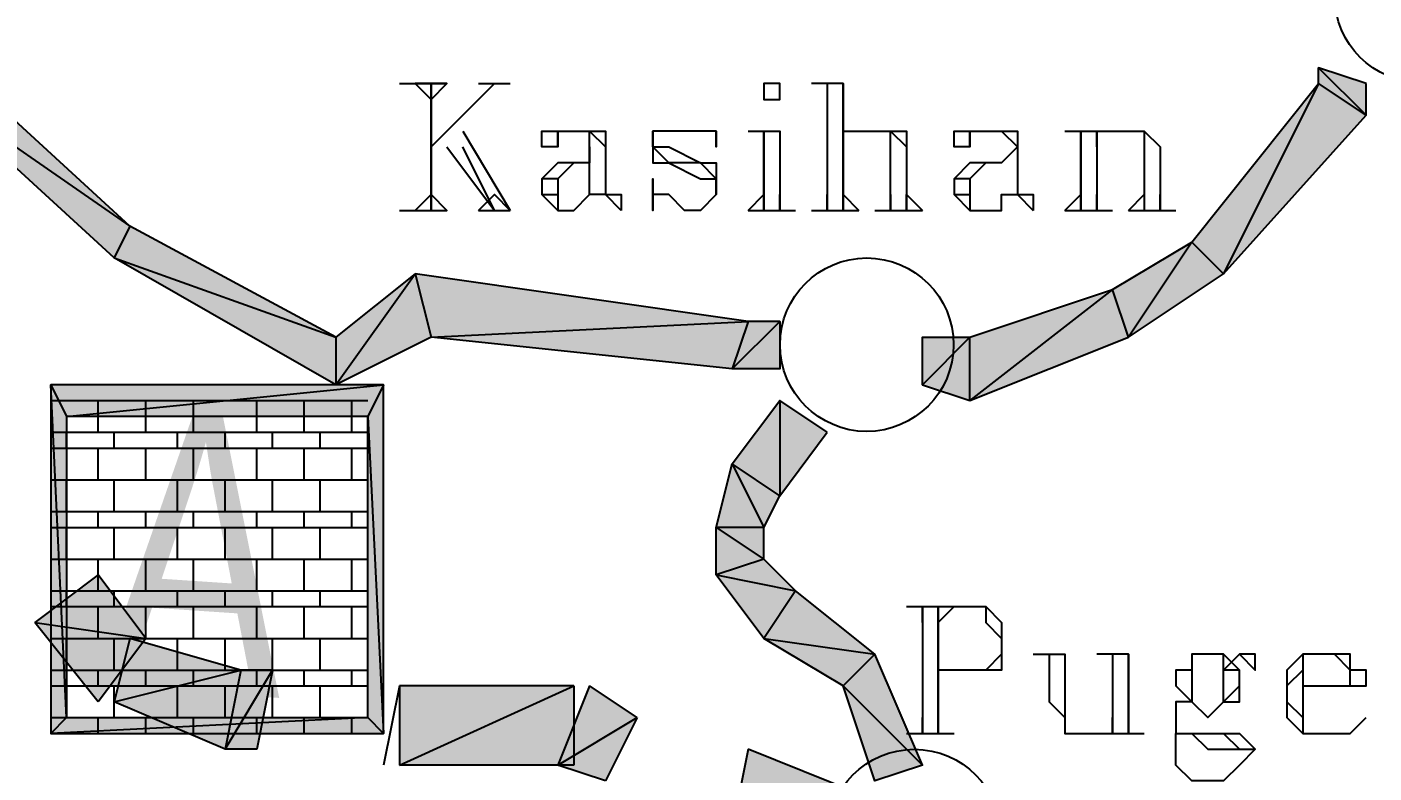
# Model space of a CAD drawing. Header units: millimetres. Extents: x 658 to 813, y 806 to 883.
# Drawn here: x 787.6802 to 787.9386, y 862.6958 to 862.8389 of the extents above; entities that cross this region are included whole.
import ezdxf

# ---------------------------------------------------------------- set-up
doc = ezdxf.new("R2010")
doc.units = ezdxf.units.MM
doc.header["$LTSCALE"] = 0.1
doc.linetypes.add('atContinuous2', pattern=[0])
for name, color, linetype in [('KLEKTOR2', 7, 'Continuous'), ('RENC-JL-SN', 7, 'Continuous'), ('SYMBOL', 7, 'Continuous'), ('TEXT', 8, 'Continuous'), ('WISATA NASIONAL', 7, 'Continuous'), ('zat_Mask_solid', 7, 'Continuous')]:
    doc.layers.add(name, color=color, linetype=linetype)
doc.styles.add('Style2', font='arial.ttf', dxfattribs={"height": 0.2})

msp = doc.modelspace()

# ---------------------------------------------------------------- hatches: boundary and pattern name
at = {"layer": 'KLEKTOR2'}
for points in [[(787.66343, 862.8341), (787.66039, 862.82802), (787.69991, 862.80066)], [(787.66039, 862.82802), (787.69991, 862.80066), (787.69687, 862.79458)], [(787.69991, 862.80066), (787.69687, 862.79458), (787.73943, 862.77938)], [(787.69687, 862.79458), (787.73943, 862.77938), (787.73943, 862.77026)], [(787.82455, 862.76722), (787.82455, 862.74898), (787.81543, 862.75506)], [(787.83367, 862.76114), (787.82455, 862.76722), (787.82455, 862.74898)], [(787.81543, 862.75506), (787.82151, 862.7429), (787.81239, 862.7429)], [(787.82455, 862.74898), (787.81543, 862.75506), (787.82151, 862.7429)]]:
    msp.add_hatch(color=7, dxfattribs=at).paths.add_polyline_path(points)
h = msp.add_hatch(color=7, dxfattribs=at)
h.paths.add_polyline_path([(787.93704, 862.82802), (787.92792, 862.83106), (787.93704, 862.82194)], flags=17)
h.paths.add_polyline_path([(787.92792, 862.83106), (787.93704, 862.82194), (787.92792, 862.82802)], flags=17)
h = msp.add_hatch(color=7, dxfattribs=at)
h.paths.add_polyline_path([(787.73943, 862.77938), (787.73943, 862.77026), (787.75463, 862.79154)], flags=17)
h.paths.add_polyline_path([(787.73943, 862.77026), (787.75463, 862.79154), (787.75767, 862.77938)])
h = msp.add_hatch(color=7, dxfattribs=at)
h.paths.add_polyline_path([(787.89144, 862.77938), (787.8884, 862.7885), (787.86103, 862.76722)])
h.paths.add_polyline_path([(787.8884, 862.7885), (787.86103, 862.76722), (787.86103, 862.77938)], flags=17)
h = msp.add_hatch(color=7, dxfattribs=at)
h.paths.add_polyline_path([(787.81847, 862.78242), (787.81543, 862.7733), (787.82455, 862.78242)], flags=16)
h.paths.add_polyline_path([(787.81543, 862.7733), (787.82455, 862.78242), (787.82455, 862.7733)])
h = msp.add_hatch(color=7, dxfattribs=at)
h.paths.add_polyline_path([(787.86103, 862.76722), (787.86103, 862.77938), (787.85191, 862.77026)])
h.paths.add_polyline_path([(787.86103, 862.77938), (787.85191, 862.77026), (787.85191, 862.77938)], flags=17)
h = msp.add_hatch(color=7, dxfattribs=at)
h.paths.add_polyline_path([(787.82151, 862.7429), (787.81239, 862.7429), (787.82151, 862.73682)], flags=17)
h.paths.add_polyline_path([(787.81239, 862.7429), (787.82151, 862.73682), (787.81239, 862.73378)])
at = {"layer": 'RENC-JL-SN'}
h = msp.add_hatch(color=7, dxfattribs=at)
h.paths.add_polyline_path([(787.69383, 862.73378), (787.68167, 862.72466), (787.70295, 862.72162)])
h.paths.add_polyline_path([(787.68167, 862.72466), (787.70295, 862.72162), (787.69383, 862.70946)])
for points in [[(787.69991, 862.72162), (787.69687, 862.70946), (787.72119, 862.71554)], [(787.69687, 862.70946), (787.72119, 862.71554), (787.71815, 862.70034)]]:
    msp.add_hatch(color=7, dxfattribs=at).paths.add_polyline_path(points)
h = msp.add_hatch(color=7, dxfattribs=at)
h.paths.add_polyline_path([(787.72119, 862.71554), (787.71815, 862.70034), (787.72727, 862.71554)], flags=16)
h.paths.add_polyline_path([(787.71815, 862.70034), (787.72727, 862.71554), (787.72423, 862.70034)])
h = msp.add_hatch(color=7, dxfattribs=at)
h.paths.add_polyline_path([(787.75159, 862.7125), (787.75159, 862.6973), (787.78503, 862.7125)], flags=16)
h.paths.add_polyline_path([(787.75159, 862.6973), (787.78503, 862.7125), (787.78503, 862.6973)])
h = msp.add_hatch(color=7, dxfattribs=at)
h.paths.add_polyline_path([(787.78807, 862.7125), (787.78199, 862.6973), (787.79719, 862.70642)])
h.paths.add_polyline_path([(787.78199, 862.6973), (787.79719, 862.70642), (787.79111, 862.69426)])
h = msp.add_hatch(color=7, dxfattribs=at)
h.paths.add_polyline_path([(787.81847, 862.70034), (787.81543, 862.68514), (787.84887, 862.68818)])
h.paths.add_polyline_path([(787.81543, 862.68514), (787.84887, 862.68818), (787.84583, 862.67602)])
at = {"layer": 'TEXT'}
h = msp.add_hatch(color=7, dxfattribs=at)
h.paths.add_polyline_path([(787.68471, 862.77026), (787.68775, 862.76418), (787.74855, 862.77026)])
h.paths.add_polyline_path([(787.68775, 862.76418), (787.74855, 862.77026), (787.74551, 862.76418)], flags=17)
h = msp.add_hatch(color=7, dxfattribs=at)
h.paths.add_polyline_path([(787.68471, 862.70338), (787.68775, 862.70642), (787.68471, 862.77026)])
h.paths.add_polyline_path([(787.68775, 862.70642), (787.68471, 862.77026), (787.68775, 862.76418)], flags=17)
h = msp.add_hatch(color=7, dxfattribs=at)
h.paths.add_polyline_path([(787.74855, 862.77026), (787.74551, 862.76418), (787.74855, 862.70338)])
h.paths.add_polyline_path([(787.74551, 862.76418), (787.74855, 862.70338), (787.74551, 862.70642)], flags=17)
h = msp.add_hatch(color=7, dxfattribs=at)
h.paths.add_polyline_path([(787.74855, 862.70338), (787.74551, 862.70642), (787.68471, 862.70338)])
h.paths.add_polyline_path([(787.74551, 862.70642), (787.68471, 862.70338), (787.68775, 862.70642)], flags=17)
at = {"layer": 'zat_Mask_solid'}
for points in [[(787.92792, 862.82802), (787.90968, 862.79154), (787.9036, 862.79762)], [(787.93704, 862.82194), (787.92792, 862.82802), (787.90968, 862.79154)], [(787.9036, 862.79762), (787.89144, 862.77938), (787.8884, 862.7885)], [(787.90968, 862.79154), (787.9036, 862.79762), (787.89144, 862.77938)], [(787.75463, 862.79154), (787.75767, 862.77938), (787.81847, 862.78242)], [(787.75767, 862.77938), (787.81847, 862.78242), (787.81543, 862.7733)], [(787.82151, 862.73682), (787.81239, 862.73378), (787.82759, 862.73074)], [(787.81239, 862.73378), (787.82759, 862.73074), (787.82151, 862.72162)], [(787.82759, 862.73074), (787.82151, 862.72162), (787.84279, 862.71858)], [(787.82151, 862.72162), (787.84279, 862.71858), (787.83671, 862.7125)], [(787.84279, 862.71858), (787.83671, 862.7125), (787.85191, 862.6973)], [(787.83671, 862.7125), (787.85191, 862.6973), (787.84279, 862.69426)]]:
    msp.add_hatch(color=7, dxfattribs=at).paths.add_polyline_path(points)

# ---------------------------------------------------------------- linework, layer by layer
at = {"layer": 'KLEKTOR2', "color": 7}
for points in [[(787.66343, 862.8341), (787.66039, 862.82802), (787.69991, 862.80066), (787.66343, 862.8341)], [(787.93704, 862.82802), (787.92792, 862.83106)], [(787.93704, 862.82802), (787.92792, 862.83106), (787.93704, 862.82194), (787.93704, 862.82802)], [(787.92792, 862.83106), (787.93704, 862.82194), (787.92792, 862.82802), (787.92792, 862.83106)], [(787.66039, 862.82802), (787.69991, 862.80066), (787.69687, 862.79458), (787.66039, 862.82802)], [(787.92792, 862.82802), (787.90968, 862.79154), (787.9036, 862.79762), (787.92792, 862.82802)], [(787.93704, 862.82194), (787.92792, 862.82802), (787.90968, 862.79154), (787.93704, 862.82194)], [(787.69991, 862.80066), (787.69687, 862.79458), (787.73943, 862.77938), (787.69991, 862.80066)], [(787.9036, 862.79762), (787.89144, 862.77938), (787.8884, 862.7885), (787.9036, 862.79762)], [(787.90968, 862.79154), (787.9036, 862.79762), (787.89144, 862.77938), (787.90968, 862.79154)], [(787.69687, 862.79458), (787.73943, 862.77938), (787.73943, 862.77026), (787.69687, 862.79458)], [(787.73943, 862.77938), (787.73943, 862.77026), (787.75463, 862.79154), (787.73943, 862.77938)], [(787.73943, 862.77026), (787.75463, 862.79154), (787.75767, 862.77938), (787.73943, 862.77026)], [(787.75463, 862.79154), (787.75767, 862.77938), (787.81847, 862.78242), (787.75463, 862.79154)], [(787.89144, 862.77938), (787.8884, 862.7885), (787.86103, 862.76722), (787.89144, 862.77938)], [(787.8884, 862.7885), (787.86103, 862.76722), (787.86103, 862.77938), (787.8884, 862.7885)], [(787.75767, 862.77938), (787.81847, 862.78242), (787.81543, 862.7733), (787.75767, 862.77938)], [(787.81847, 862.78242), (787.81543, 862.7733), (787.82455, 862.78242), (787.81847, 862.78242)], [(787.81543, 862.7733), (787.82455, 862.78242), (787.82455, 862.7733), (787.81543, 862.7733)], [(787.86103, 862.76722), (787.86103, 862.77938), (787.85191, 862.77026), (787.86103, 862.76722)], [(787.86103, 862.77938), (787.85191, 862.77026), (787.85191, 862.77938), (787.86103, 862.77938)], [(787.82455, 862.76722), (787.82455, 862.74898), (787.81543, 862.75506), (787.82455, 862.76722)], [(787.83367, 862.76114), (787.82455, 862.76722), (787.82455, 862.74898), (787.83367, 862.76114)], [(787.81543, 862.75506), (787.82151, 862.7429), (787.81239, 862.7429), (787.81543, 862.75506)], [(787.82455, 862.74898), (787.81543, 862.75506), (787.82151, 862.7429), (787.82455, 862.74898)], [(787.82151, 862.7429), (787.81239, 862.7429), (787.82151, 862.73682), (787.82151, 862.7429)], [(787.81239, 862.7429), (787.82151, 862.73682), (787.81239, 862.73378), (787.81239, 862.7429)], [(787.82151, 862.73682), (787.81239, 862.73378), (787.82759, 862.73074), (787.82151, 862.73682)], [(787.81239, 862.73378), (787.82759, 862.73074), (787.82151, 862.72162), (787.81239, 862.73378)], [(787.82759, 862.73074), (787.82151, 862.72162), (787.84279, 862.71858), (787.82759, 862.73074)], [(787.82151, 862.72162), (787.84279, 862.71858), (787.83671, 862.7125), (787.82151, 862.72162)], [(787.84279, 862.71858), (787.83671, 862.7125), (787.85191, 862.6973), (787.84279, 862.71858)], [(787.83671, 862.7125), (787.85191, 862.6973), (787.84279, 862.69426), (787.83671, 862.7125)]]:
    msp.add_lwpolyline(points, dxfattribs=at)
at = {"layer": 'RENC-JL-SN', "color": 7, "linetype": 'atContinuous2'}
for p, q in [((787.69383, 862.73378), (787.68167, 862.72466)), ((787.70295, 862.72162), (787.69383, 862.73378)), ((787.68167, 862.72466), (787.70295, 862.72162)), ((787.68167, 862.72466), (787.70295, 862.72162)), ((787.69383, 862.70946), (787.68167, 862.72466)), ((787.70295, 862.72162), (787.69383, 862.70946)), ((787.75159, 862.7125), (787.75159, 862.6973)), ((787.75159, 862.6973), (787.78503, 862.7125)), ((787.78503, 862.7125), (787.75159, 862.7125)), ((787.75159, 862.6973), (787.78503, 862.7125)), ((787.78807, 862.7125), (787.78199, 862.6973)), ((787.78503, 862.7125), (787.78503, 862.6973)), ((787.79719, 862.70642), (787.78807, 862.7125)), ((787.78199, 862.6973), (787.79719, 862.70642)), ((787.78199, 862.6973), (787.79719, 862.70642)), ((787.79719, 862.70642), (787.79111, 862.69426)), ((787.81847, 862.70034), (787.81543, 862.68514)), ((787.84887, 862.68818), (787.81847, 862.70034)), ((787.78503, 862.6973), (787.75159, 862.6973)), ((787.79111, 862.69426), (787.78199, 862.6973))]:
    msp.add_line(p, q, dxfattribs=at)
at = {"layer": 'RENC-JL-SN', "color": 7}
for points in [[(787.69991, 862.72162), (787.69687, 862.70946), (787.72119, 862.71554), (787.69991, 862.72162)], [(787.69687, 862.70946), (787.72119, 862.71554), (787.71815, 862.70034), (787.69687, 862.70946)], [(787.72119, 862.71554), (787.71815, 862.70034), (787.72727, 862.71554), (787.72119, 862.71554)], [(787.71815, 862.70034), (787.72727, 862.71554), (787.72423, 862.70034), (787.71815, 862.70034)], [(787.75159, 862.7125), (787.74855, 862.6973)]]:
    msp.add_lwpolyline(points, dxfattribs=at)
at = {"layer": 'SYMBOL', "color": 7, "linetype": 'atContinuous2'}
for centre in [(787.94765, 862.84482), (787.84125, 862.77794), (787.85037, 862.6837)]:
    msp.add_circle(centre, 0.01664, dxfattribs=at)
at = {"layer": 'TEXT', "color": 7}
for points in [[(787.75159, 862.82802), (787.76071, 862.82802)], [(787.75767, 862.82802), (787.75463, 862.82802), (787.75767, 862.82498), (787.76071, 862.82802), (787.75767, 862.82802)], [(787.75767, 862.82802), (787.75767, 862.8037), (787.75767, 862.82802), (787.75767, 862.80674)], [(787.76983, 862.82802), (787.75767, 862.81586)], [(787.76679, 862.82802), (787.77287, 862.82802)], [(787.76983, 862.82802), (787.77287, 862.82802)], [(787.82455, 862.82802), (787.82151, 862.82802), (787.82151, 862.82498), (787.82455, 862.82498), (787.82455, 862.82802), (787.82151, 862.82802), (787.82151, 862.82498)], [(787.83671, 862.80674), (787.83671, 862.82802), (787.83063, 862.82802)], [(787.83367, 862.82802), (787.83367, 862.8037)], [(787.83367, 862.82802), (787.83367, 862.82498)], [(787.83671, 862.82802), (787.83671, 862.8037)], [(787.76375, 862.8189), (787.77287, 862.8037)], [(787.78199, 862.81586), (787.78199, 862.8189), (787.78199, 862.81586), (787.77895, 862.81586), (787.77895, 862.8189), (787.78199, 862.8189), (787.78807, 862.8189), (787.79111, 862.8189), (787.79111, 862.81586), (787.79111, 862.80674), (787.79415, 862.80674), (787.79415, 862.8037)], [(787.79415, 862.8037), (787.79111, 862.80674), (787.78807, 862.80674), (787.78807, 862.81586), (787.78807, 862.8189), (787.79111, 862.81586), (787.79111, 862.80674)], [(787.81239, 862.8189), (787.81239, 862.81586), (787.81239, 862.8189), (787.80935, 862.8189), (787.80327, 862.8189), (787.80023, 862.8189), (787.80023, 862.81586), (787.80023, 862.81282), (787.80327, 862.81282), (787.80935, 862.80978), (787.81239, 862.80978), (787.81239, 862.80674), (787.81239, 862.80978), (787.80935, 862.81282), (787.80327, 862.81282), (787.80023, 862.81586), (787.80023, 862.8189), (787.80023, 862.81586), (787.80327, 862.81586), (787.80935, 862.81282), (787.81239, 862.81282), (787.81239, 862.80978), (787.81239, 862.80674), (787.80935, 862.8037), (787.80631, 862.8037), (787.80327, 862.80674), (787.80023, 862.80674), (787.80023, 862.80978), (787.80023, 862.8037), (787.80023, 862.80674)], [(787.81847, 862.8189), (787.82455, 862.8189), (787.82455, 862.8037)], [(787.81847, 862.8189), (787.82151, 862.8189)], [(787.82151, 862.8037), (787.82151, 862.8189), (787.82151, 862.80674)], [(787.83671, 862.81586), (787.83671, 862.8189), (787.83975, 862.8189), (787.84279, 862.8189), (787.84583, 862.8189), (787.84887, 862.8189), (787.84887, 862.81586), (787.84887, 862.8037)], [(787.84583, 862.8037), (787.84583, 862.81586), (787.84583, 862.8189), (787.84887, 862.81586), (787.84887, 862.80674)], [(787.86103, 862.81586), (787.86103, 862.8189), (787.86103, 862.81586), (787.85799, 862.81586), (787.85799, 862.8189), (787.86103, 862.8189), (787.86711, 862.8189), (787.87015, 862.8189), (787.87015, 862.81586), (787.87015, 862.80674), (787.87319, 862.80674), (787.87319, 862.8037)], [(787.86711, 862.8189), (787.87015, 862.81586), (787.87015, 862.80674), (787.87319, 862.8037)], [(787.87015, 862.8189), (787.87015, 862.81586), (787.87015, 862.80674)], [(787.87927, 862.8189), (787.88536, 862.8189), (787.88536, 862.8037)], [(787.87927, 862.8189), (787.88232, 862.8189)], [(787.88232, 862.8037), (787.88232, 862.8189), (787.88232, 862.80674)], [(787.88536, 862.81586), (787.88536, 862.8189), (787.8884, 862.8189), (787.89144, 862.8189), (787.89448, 862.8189), (787.89752, 862.81586), (787.89752, 862.8037)], [(787.89144, 862.8189), (787.89448, 862.8189), (787.89448, 862.81586), (787.89448, 862.8037)], [(787.89448, 862.8189), (787.89448, 862.81586), (787.89448, 862.80674)], [(787.76071, 862.81586), (787.76983, 862.8037), (787.76375, 862.81586)], [(787.78807, 862.81586), (787.78807, 862.81282), (787.78199, 862.81282), (787.77895, 862.80978), (787.77895, 862.80674), (787.78199, 862.8037), (787.78503, 862.8037), (787.78807, 862.80674)], [(787.87015, 862.81586), (787.86711, 862.81282), (787.86103, 862.81282), (787.85799, 862.80978), (787.85799, 862.80674), (787.86103, 862.8037), (787.86711, 862.8037), (787.86711, 862.80674), (787.87015, 862.80674)], [(787.78807, 862.81282), (787.78503, 862.81282), (787.78199, 862.80978), (787.78199, 862.80674), (787.78199, 862.8037)], [(787.86711, 862.81282), (787.86407, 862.81282), (787.86103, 862.80978), (787.86103, 862.80674), (787.86103, 862.8037)], [(787.78199, 862.80978), (787.77895, 862.80978), (787.77895, 862.80674), (787.78199, 862.80674)], [(787.86103, 862.80978), (787.85799, 862.80978), (787.85799, 862.80674), (787.86103, 862.80674)], [(787.75767, 862.80674), (787.75463, 862.8037), (787.75767, 862.80674), (787.76071, 862.8037), (787.75767, 862.80674)], [(787.76679, 862.8037), (787.76983, 862.80674), (787.77287, 862.8037)], [(787.81847, 862.8037), (787.82151, 862.80674), (787.82151, 862.8037)], [(787.82455, 862.80674), (787.82455, 862.8037), (787.82455, 862.80674)], [(787.83367, 862.80674), (787.83367, 862.8037), (787.83367, 862.80674)], [(787.83671, 862.8037), (787.83671, 862.80674), (787.83975, 862.8037)], [(787.84583, 862.80674), (787.84583, 862.8037), (787.84583, 862.80674)], [(787.84887, 862.8037), (787.84887, 862.80674), (787.85191, 862.8037)], [(787.87927, 862.8037), (787.88232, 862.80674), (787.88232, 862.8037)], [(787.88536, 862.80674), (787.88536, 862.8037), (787.88536, 862.80674)], [(787.89144, 862.8037), (787.89448, 862.80674), (787.89448, 862.8037)], [(787.89752, 862.80674), (787.89752, 862.8037), (787.89752, 862.80674)], [(787.75159, 862.8037), (787.76071, 862.8037)], [(787.76679, 862.8037), (787.77287, 862.8037)], [(787.81847, 862.8037), (787.82759, 862.8037)], [(787.83063, 862.8037), (787.83975, 862.8037)], [(787.84279, 862.8037), (787.85191, 862.8037)], [(787.87927, 862.8037), (787.8884, 862.8037)], [(787.89144, 862.8037), (787.90056, 862.8037)], [(787.68471, 862.77026), (787.68775, 862.76418), (787.74855, 862.77026), (787.68471, 862.77026)], [(787.68471, 862.70338), (787.68775, 862.70642), (787.68471, 862.77026), (787.68471, 862.70338)], [(787.68775, 862.70642), (787.68471, 862.77026), (787.68775, 862.76418), (787.68775, 862.70642)], [(787.68775, 862.76418), (787.74855, 862.77026), (787.74551, 862.76418), (787.68775, 862.76418)], [(787.74855, 862.77026), (787.74551, 862.76418), (787.74855, 862.70338), (787.74855, 862.77026)], [(787.74551, 862.76418), (787.74855, 862.70338), (787.74551, 862.70642), (787.74551, 862.76418)], [(787.84887, 862.7277), (787.86407, 862.7277), (787.86711, 862.72466), (787.86711, 862.72162), (787.86711, 862.71858), (787.86711, 862.71554), (787.86407, 862.71554), (787.85495, 862.71554)], [(787.85191, 862.7277), (787.85191, 862.70338)], [(787.85191, 862.7277), (787.85191, 862.72466), (787.85191, 862.7277)], [(787.85495, 862.72466), (787.85495, 862.70338), (787.85495, 862.7277)], [(787.85495, 862.7277), (787.85495, 862.72466), (787.85799, 862.7277)], [(787.86407, 862.7277), (787.86407, 862.72466), (787.86711, 862.72162), (787.86711, 862.71858), (787.86407, 862.71554)], [(787.86711, 862.72466), (787.86711, 862.72162), (787.86711, 862.71858), (787.86711, 862.71554)], [(787.87319, 862.71858), (787.87927, 862.71858), (787.87927, 862.70642), (787.87927, 862.70338), (787.88232, 862.70338)], [(787.87623, 862.71858), (787.87623, 862.70946), (787.87927, 862.70642), (787.87927, 862.70338), (787.88232, 862.70338), (787.88536, 862.70338), (787.8884, 862.70338), (787.8884, 862.70642)], [(787.87623, 862.71858), (787.87623, 862.71554)], [(787.87927, 862.71858), (787.87927, 862.70642)], [(787.89144, 862.71858), (787.89144, 862.70338), (787.89144, 862.71858), (787.88536, 862.71858)], [(787.8884, 862.71858), (787.8884, 862.70338), (787.89448, 862.70338)], [(787.90664, 862.71858), (787.9036, 862.71858), (787.9036, 862.71554), (787.90056, 862.71554), (787.90056, 862.7125), (787.9036, 862.70946), (787.90664, 862.70642), (787.90968, 862.70946), (787.91272, 862.70946), (787.91272, 862.7125), (787.91272, 862.71554), (787.90968, 862.71858), (787.90664, 862.71858)], [(787.90664, 862.71858), (787.9036, 862.71858), (787.9036, 862.71554), (787.9036, 862.70946), (787.90664, 862.70642), (787.90968, 862.70946), (787.90968, 862.71554), (787.90968, 862.71858), (787.90664, 862.71858)], [(787.91272, 862.71858), (787.91576, 862.71554), (787.91576, 862.71858), (787.91272, 862.71858), (787.90968, 862.71554)], [(787.92488, 862.7125), (787.93704, 862.7125), (787.93704, 862.71554), (787.934, 862.71554), (787.934, 862.71858), (787.93096, 862.71858), (787.92792, 862.71858), (787.92488, 862.71858), (787.92184, 862.71554), (787.92184, 862.7125), (787.92184, 862.70946), (787.92184, 862.70642), (787.92488, 862.70338), (787.92792, 862.70338), (787.93096, 862.70338), (787.934, 862.70338), (787.93704, 862.70642)], [(787.92792, 862.71858), (787.92488, 862.71858), (787.92488, 862.71554), (787.92488, 862.7125), (787.92488, 862.70946), (787.92488, 862.70642), (787.92488, 862.70338), (787.92792, 862.70338)], [(787.934, 862.7125), (787.934, 862.71554), (787.93096, 862.71858)], [(787.9036, 862.71554), (787.9036, 862.7125), (787.9036, 862.70946)], [(787.90968, 862.70946), (787.91272, 862.7125), (787.91272, 862.71554), (787.90968, 862.71554)], [(787.92488, 862.71554), (787.92184, 862.7125), (787.92184, 862.70946), (787.92488, 862.70642)], [(787.934, 862.7125), (787.934, 862.71554)], [(787.9036, 862.70946), (787.90056, 862.70946), (787.90056, 862.70642), (787.90056, 862.70338), (787.9036, 862.70338), (787.90664, 862.70034), (787.90968, 862.70034), (787.91272, 862.70034), (787.91576, 862.70034)], [(787.74855, 862.70338), (787.74551, 862.70642), (787.68471, 862.70338), (787.74855, 862.70338)], [(787.74551, 862.70642), (787.68471, 862.70338), (787.68775, 862.70642), (787.74551, 862.70642)], [(787.85191, 862.70338), (787.85191, 862.70642)], [(787.85495, 862.70642), (787.85495, 862.70338), (787.85799, 862.70338)], [(787.89144, 862.70642), (787.89144, 862.70338), (787.89448, 862.70338)], [(787.90056, 862.70642), (787.90056, 862.70338), (787.9036, 862.70338), (787.90968, 862.70338), (787.91272, 862.70338), (787.91576, 862.70034), (787.91272, 862.6973), (787.90968, 862.69426), (787.9036, 862.69426), (787.90056, 862.6973), (787.90056, 862.70034), (787.90056, 862.70338), (787.9036, 862.70338), (787.90664, 862.70338), (787.90968, 862.70338), (787.91272, 862.70034)], [(787.84887, 862.70338), (787.85799, 862.70338)], [(787.9036, 862.69426), (787.90056, 862.6973), (787.90056, 862.70034), (787.90056, 862.70338), (787.9036, 862.70338)]]:
    msp.add_lwpolyline(points, dxfattribs=at)
at = {"layer": 'WISATA NASIONAL', "color": 7}
for points in [[(787.68471, 862.76722), (787.74551, 862.76722)], [(787.69383, 862.76114), (787.69383, 862.76722)], [(787.70295, 862.76114), (787.70295, 862.76722)], [(787.71207, 862.76114), (787.71207, 862.76722)], [(787.72423, 862.76114), (787.72423, 862.76722)], [(787.73335, 862.76114), (787.73335, 862.76722)], [(787.74247, 862.76114), (787.74247, 862.76722)], [(787.68471, 862.76114), (787.74551, 862.76114)], [(787.68775, 862.7581), (787.68775, 862.76114)], [(787.69687, 862.7581), (787.69687, 862.76114)], [(787.70903, 862.7581), (787.70903, 862.76114)], [(787.71815, 862.7581), (787.71815, 862.76114)], [(787.72727, 862.7581), (787.72727, 862.76114)], [(787.73639, 862.7581), (787.73639, 862.76114)], [(787.68471, 862.7581), (787.74551, 862.7581)], [(787.69383, 862.75202), (787.69383, 862.7581)], [(787.70295, 862.75202), (787.70295, 862.7581)], [(787.71207, 862.75202), (787.71207, 862.7581)], [(787.72423, 862.75202), (787.72423, 862.7581)], [(787.73335, 862.75202), (787.73335, 862.7581)], [(787.74247, 862.75202), (787.74247, 862.7581)], [(787.68471, 862.75202), (787.74551, 862.75202)], [(787.68775, 862.74594), (787.68775, 862.75202)], [(787.69687, 862.74594), (787.69687, 862.75202)], [(787.70903, 862.74594), (787.70903, 862.75202)], [(787.71815, 862.74594), (787.71815, 862.75202)], [(787.72727, 862.74594), (787.72727, 862.75202)], [(787.73639, 862.74594), (787.73639, 862.75202)], [(787.68471, 862.74594), (787.74551, 862.74594)], [(787.69383, 862.7429), (787.69383, 862.74594)], [(787.70295, 862.7429), (787.70295, 862.74594)], [(787.71207, 862.7429), (787.71207, 862.74594)], [(787.72423, 862.7429), (787.72423, 862.74594)], [(787.73335, 862.7429), (787.73335, 862.74594)], [(787.74247, 862.7429), (787.74247, 862.74594)], [(787.68471, 862.7429), (787.74551, 862.7429)], [(787.68775, 862.73682), (787.68775, 862.7429)], [(787.69687, 862.73682), (787.69687, 862.7429)], [(787.70903, 862.73682), (787.70903, 862.7429)], [(787.71815, 862.73682), (787.71815, 862.7429)], [(787.72727, 862.73682), (787.72727, 862.7429)], [(787.73639, 862.73682), (787.73639, 862.7429)], [(787.68471, 862.73682), (787.74551, 862.73682)], [(787.69383, 862.73074), (787.69383, 862.73682)], [(787.70295, 862.73074), (787.70295, 862.73682)], [(787.71207, 862.73074), (787.71207, 862.73682)], [(787.72423, 862.73074), (787.72423, 862.73682)], [(787.73335, 862.73074), (787.73335, 862.73682)], [(787.74247, 862.73074), (787.74247, 862.73682)], [(787.68471, 862.73074), (787.74551, 862.73074)], [(787.68775, 862.7277), (787.68775, 862.73074)], [(787.69687, 862.7277), (787.69687, 862.73074)], [(787.70903, 862.7277), (787.70903, 862.73074)], [(787.71815, 862.7277), (787.71815, 862.73074)], [(787.72727, 862.7277), (787.72727, 862.73074)], [(787.73639, 862.7277), (787.73639, 862.73074)], [(787.68471, 862.7277), (787.74551, 862.7277)], [(787.69383, 862.72162), (787.69383, 862.7277)], [(787.70295, 862.72162), (787.70295, 862.7277)], [(787.71207, 862.72162), (787.71207, 862.7277)], [(787.72423, 862.72162), (787.72423, 862.7277)], [(787.73335, 862.72162), (787.73335, 862.7277)], [(787.74247, 862.72162), (787.74247, 862.7277)], [(787.68471, 862.72162), (787.74551, 862.72162)], [(787.68775, 862.71554), (787.68775, 862.72162)], [(787.69687, 862.71554), (787.69687, 862.72162)], [(787.70903, 862.71554), (787.70903, 862.72162)], [(787.71815, 862.71554), (787.71815, 862.72162)], [(787.72727, 862.71554), (787.72727, 862.72162)], [(787.73639, 862.71554), (787.73639, 862.72162)], [(787.68471, 862.71554), (787.74551, 862.71554)], [(787.69383, 862.7125), (787.69383, 862.71554)], [(787.70295, 862.7125), (787.70295, 862.71554)], [(787.71207, 862.7125), (787.71207, 862.71554)], [(787.72423, 862.7125), (787.72423, 862.71554)], [(787.73335, 862.7125), (787.73335, 862.71554)], [(787.74247, 862.7125), (787.74247, 862.71554)], [(787.68471, 862.7125), (787.74551, 862.7125)], [(787.68775, 862.70642), (787.68775, 862.7125)], [(787.69687, 862.70642), (787.69687, 862.7125)], [(787.70903, 862.70642), (787.70903, 862.7125)], [(787.71815, 862.70642), (787.71815, 862.7125)], [(787.72727, 862.70642), (787.72727, 862.7125)], [(787.73639, 862.70642), (787.73639, 862.7125)], [(787.68471, 862.70642), (787.74551, 862.70642)], [(787.69383, 862.70338), (787.69383, 862.70642)], [(787.70295, 862.70338), (787.70295, 862.70642)], [(787.71207, 862.70338), (787.71207, 862.70642)], [(787.72423, 862.70338), (787.72423, 862.70642)], [(787.73335, 862.70338), (787.73335, 862.70642)], [(787.74247, 862.70338), (787.74247, 862.70642)]]:
    msp.add_lwpolyline(points, dxfattribs=at)

# ---------------------------------------------------------------- texts
at = {"layer": 'TEXT', "color": 7, "style": 'Style2', "width": 0.7}
msp.add_text('A', height=0.05351, rotation=356.1882, dxfattribs=at).set_placement((787.69383, 862.7125))

doc.saveas('drawing.dxf')
